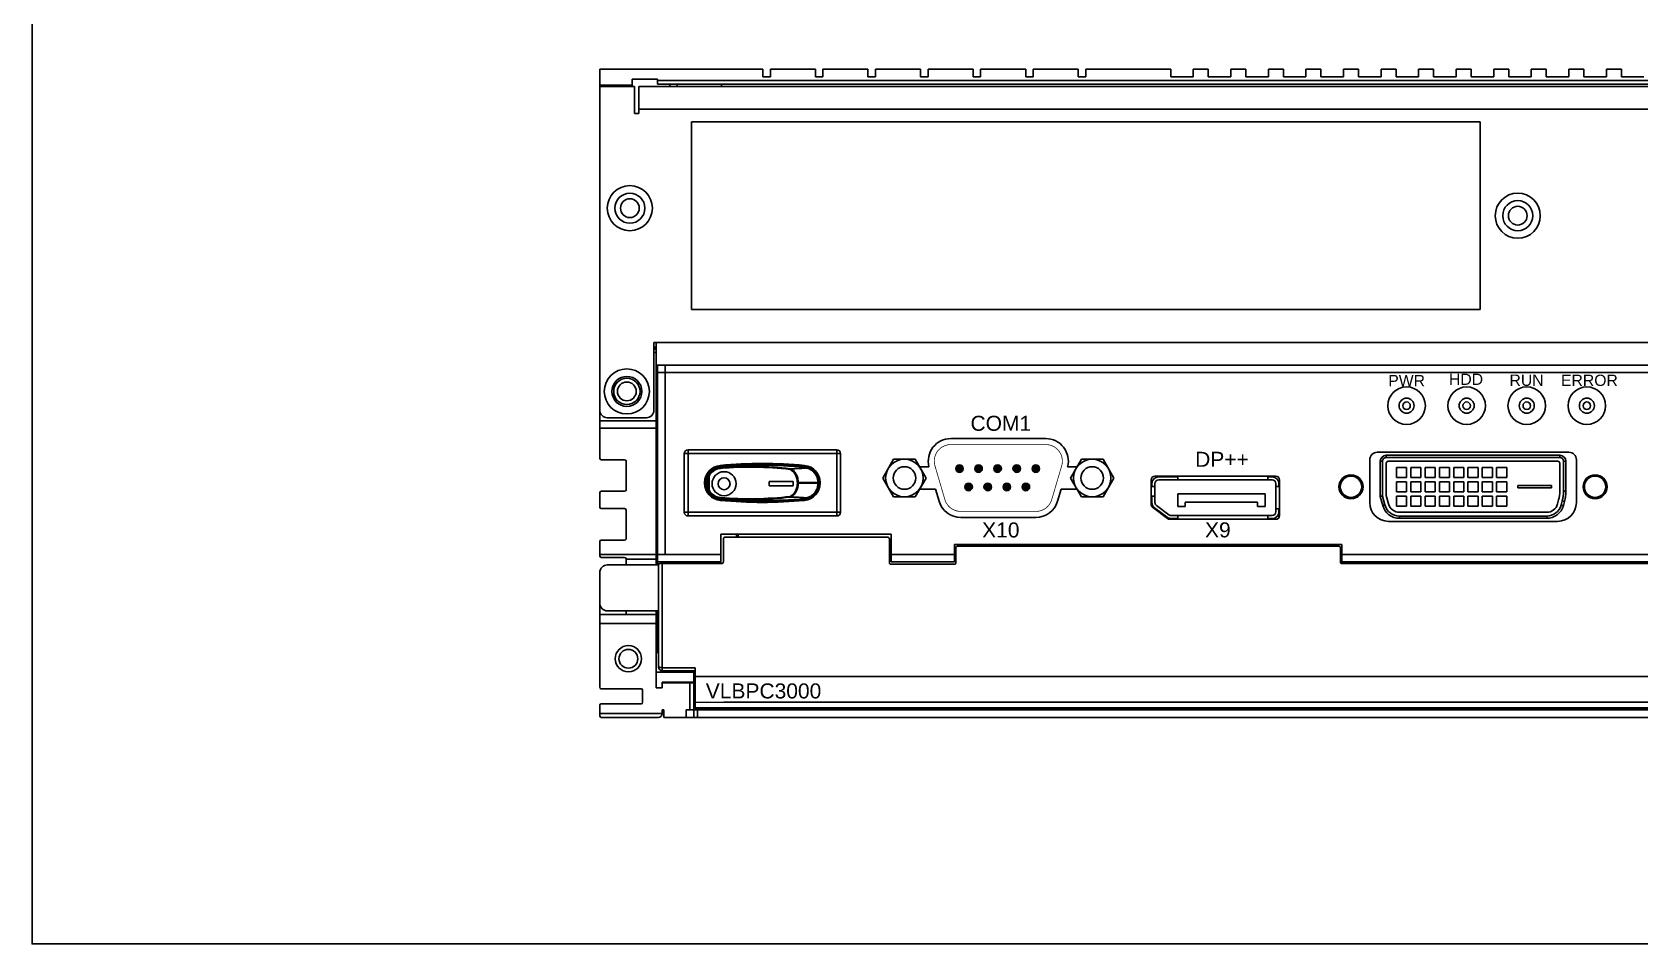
# Model space of a CAD drawing. Extents: x -2364 to 9601, y -871 to 1549.
# Drawn here: x -2363.9 to -2149.9, y 871.1 to 992.5 of the extents above; entities that cross this region are included whole.
import ezdxf

# ---------------------------------------------------------------- set-up
doc = ezdxf.new("R2010")
doc.units = 0
doc.layers.get('0').update_dxf_attribs({"linetype": 'CONTINUOUS'})

msp = doc.modelspace()

# ---------------------------------------------------------------- linework, layer by layer
at = {"color": 7, "linetype": 'Continuous'}
for p, q in [((-2266.62536, 987.51139), (-2288.32536, 987.51139)), ((-2288.32536, 985.41139), (-2288.32536, 987.51139)), ((-2266.62536, 987.51139), (-2266.62536, 986.51139)), ((-2265.62536, 986.51139), (-2265.62536, 987.51139)), ((-2265.62536, 987.51139), (-2259.62536, 987.51139)), ((-2259.62536, 987.51139), (-2259.62536, 986.51139)), ((-2258.62536, 987.51139), (-2252.62536, 987.51139)), ((-2258.62536, 986.51139), (-2258.62536, 987.51139)), ((-2252.62536, 987.51139), (-2252.62536, 986.51139)), ((-2251.62536, 986.51139), (-2251.62536, 987.51139)), ((-2251.62536, 987.51139), (-2245.62536, 987.51139)), ((-2245.62536, 987.51139), (-2245.62536, 986.51139)), ((-2244.62536, 986.51139), (-2244.62536, 987.51139)), ((-2244.62536, 987.51139), (-2238.62536, 987.51139)), ((-2238.62536, 987.51139), (-2238.62536, 986.51139)), ((-2237.62536, 986.51139), (-2237.62536, 987.51139)), ((-2237.62536, 987.51139), (-2231.62536, 987.51139)), ((-2231.62536, 987.51139), (-2231.62536, 986.51139)), ((-2230.62536, 986.51139), (-2230.62536, 987.51139)), ((-2230.62536, 987.51139), (-2224.62536, 987.51139)), ((-2224.62536, 987.51139), (-2224.62536, 986.51139)), ((-2223.62536, 986.51139), (-2223.62536, 987.51139)), ((-2223.62536, 987.51139), (-2212.32536, 987.51139)), ((-2212.32536, 986.51139), (-2212.32536, 987.51139)), ((-2209.32536, 987.51139), (-2209.32536, 986.51139)), ((-2209.32536, 987.51139), (-2207.32536, 987.51139)), ((-2207.32536, 986.51139), (-2207.32536, 987.51139)), ((-2204.32536, 987.51139), (-2202.32536, 987.51139)), ((-2204.32536, 987.51139), (-2204.32536, 986.51139)), ((-2202.32536, 986.51139), (-2202.32536, 987.51139)), ((-2199.32536, 987.51139), (-2199.32536, 986.51139)), ((-2199.32536, 987.51139), (-2197.32536, 987.51139)), ((-2197.32536, 986.51139), (-2197.32536, 987.51139)), ((-2194.32536, 987.51139), (-2194.32536, 986.51139)), ((-2194.32536, 987.51139), (-2192.32536, 987.51139)), ((-2192.32536, 986.51139), (-2192.32536, 987.51139)), ((-2189.32536, 987.51139), (-2189.32536, 986.51139)), ((-2189.32536, 987.51139), (-2187.32536, 987.51139)), ((-2187.32536, 986.51139), (-2187.32536, 987.51139)), ((-2184.32536, 987.51139), (-2184.32536, 986.51139)), ((-2184.32536, 987.51139), (-2182.32536, 987.51139)), ((-2182.32536, 986.51139), (-2182.32536, 987.51139)), ((-2179.32536, 987.51139), (-2177.32536, 987.51139)), ((-2179.32536, 987.51139), (-2179.32536, 986.51139)), ((-2177.32536, 986.51139), (-2177.32536, 987.51139)), ((-2174.32536, 987.51139), (-2172.32536, 987.51139)), ((-2174.32536, 987.51139), (-2174.32536, 986.51139)), ((-2172.32536, 986.51139), (-2172.32536, 987.51139)), ((-2169.32536, 987.51139), (-2167.32536, 987.51139)), ((-2169.32536, 987.51139), (-2169.32536, 986.51139)), ((-2167.32536, 986.51139), (-2167.32536, 987.51139)), ((-2164.32536, 987.51139), (-2162.32536, 987.51139)), ((-2164.32536, 987.51139), (-2164.32536, 986.51139)), ((-2162.32536, 986.51139), (-2162.32536, 987.51139)), ((-2159.32536, 987.51139), (-2157.32536, 987.51139)), ((-2159.32536, 987.51139), (-2159.32536, 986.51139)), ((-2157.32536, 986.51139), (-2157.32536, 987.51139)), ((-2154.32536, 987.51139), (-2152.32536, 987.51139)), ((-2154.32536, 987.51139), (-2154.32536, 986.51139)), ((-2152.32536, 986.51139), (-2152.32536, 987.51139)), ((-2288.32536, 985.41139), (-2284.02536, 985.41139)), ((-2288.32536, 985.41139), (-2288.32536, 985.21139)), ((-2288.32536, 942.11139), (-2288.32536, 985.21139)), ((-2288.32536, 985.21139), (-2283.72836, 985.21139)), ((-2284.02536, 986.21139), (-2280.62536, 986.21139)), ((-2284.02536, 985.41139), (-2284.02536, 986.21139)), ((-2284.02536, 985.21139), (-2284.02536, 985.41139)), ((-2283.72836, 985.21139), (-2283.72836, 981.60839)), ((-2283.12536, 985.21139), (-2030.82536, 985.21139)), ((-2283.12536, 982.21139), (-2283.12536, 985.21139)), ((-2280.62536, 986.21139), (-2280.62536, 986.01139)), ((-2031.02536, 986.01139), (-2280.62536, 986.01139)), ((-2280.62536, 986.01139), (-2280.62536, 985.51139)), ((-2280.62536, 985.51139), (-2279.02536, 985.51139)), ((-2279.02536, 985.51139), (-2278.02536, 985.51139)), ((-2278.02536, 985.51139), (-2278.02536, 985.21139)), ((-2278.02536, 985.51139), (-2272.12536, 985.51139)), ((-2272.12536, 985.51139), (-2039.52536, 985.51139)), ((-2272.12536, 985.51139), (-2272.12536, 985.21139)), ((-2266.62536, 986.51139), (-2265.62536, 986.51139)), ((-2259.62536, 986.51139), (-2258.62536, 986.51139)), ((-2252.62536, 986.51139), (-2251.62536, 986.51139)), ((-2245.62536, 986.51139), (-2244.62536, 986.51139)), ((-2238.62536, 986.51139), (-2237.62536, 986.51139)), ((-2231.62536, 986.51139), (-2230.62536, 986.51139)), ((-2224.62536, 986.51139), (-2223.62536, 986.51139)), ((-2209.32536, 986.51139), (-2212.32536, 986.51139)), ((-2204.32536, 986.51139), (-2207.32536, 986.51139)), ((-2199.32536, 986.51139), (-2202.32536, 986.51139)), ((-2194.32536, 986.51139), (-2197.32536, 986.51139)), ((-2189.32536, 986.51139), (-2192.32536, 986.51139)), ((-2184.32536, 986.51139), (-2187.32536, 986.51139)), ((-2179.32536, 986.51139), (-2182.32536, 986.51139)), ((-2174.32536, 986.51139), (-2177.32536, 986.51139)), ((-2169.32536, 986.51139), (-2172.32536, 986.51139)), ((-2164.32536, 986.51139), (-2167.32536, 986.51139)), ((-2159.32536, 986.51139), (-2162.32536, 986.51139)), ((-2154.32536, 986.51139), (-2157.32536, 986.51139)), ((-2149.32536, 986.51139), (-2152.32536, 986.51139)), ((-2283.72836, 981.60839), (-2283.12536, 981.60839)), ((-2283.12536, 982.21139), (-2030.82536, 982.21139)), ((-2283.12536, 981.60839), (-2283.12536, 982.21139)), ((-2276.12536, 980.31039), (-2276.12536, 980.51139)), ((-2275.92436, 980.51139), (-2276.12536, 980.51139)), ((-2276.12536, 975.26139), (-2276.12536, 980.31039)), ((-2171.32636, 980.51139), (-2275.92436, 980.51139)), ((-2171.12536, 980.51139), (-2171.32636, 980.51139)), ((-2171.12536, 980.31039), (-2171.12536, 980.51139)), ((-2171.12536, 975.26139), (-2171.12536, 980.31039)), ((-2276.12536, 960.86139), (-2276.12536, 975.26139)), ((-2171.12536, 960.76139), (-2171.12536, 975.26139)), ((-2276.12536, 956.86139), (-2276.12536, 960.86139)), ((-2171.12536, 955.71239), (-2171.12536, 960.76139)), ((-2276.12536, 955.71239), (-2276.12536, 956.86139)), ((-2276.12536, 955.51139), (-2276.12536, 955.71239)), ((-2275.92436, 955.51139), (-2276.12536, 955.51139)), ((-2171.32636, 955.51139), (-2275.92436, 955.51139)), ((-2171.12536, 955.51139), (-2171.32636, 955.51139)), ((-2171.12536, 955.51139), (-2171.12536, 955.71239)), ((-2281.12536, 951.11139), (-2281.12536, 949.81139)), ((-2280.82536, 951.11139), (-2281.12536, 951.11139)), ((-2281.12536, 950.51139), (-2280.82536, 950.51139)), ((-2281.02536, 950.31139), (-2281.12536, 950.31139)), ((-2034.42836, 951.11139), (-2280.82536, 951.11139)), ((-2280.82536, 951.11139), (-2280.82536, 950.51139)), ((-2280.82536, 950.51139), (-2280.82536, 950.11139)), ((-2281.12536, 949.81139), (-2281.12536, 942.11139)), ((-2280.82536, 949.81139), (-2281.12536, 949.81139)), ((-2280.82536, 950.11139), (-2280.82536, 949.81139)), ((-2280.82536, 949.81139), (-2280.82536, 948.11139)), ((-2280.82536, 947.11139), (-2280.82536, 948.11139)), ((-2280.82536, 948.11139), (-2280.62536, 948.11139)), ((-2280.82536, 940.91139), (-2280.82536, 947.11139)), ((-2280.82536, 947.11139), (-2280.62536, 947.11139)), ((-2280.62536, 948.11139), (-2279.62536, 948.11139)), ((-2280.62536, 948.11139), (-2280.62536, 947.11139)), ((-2280.62536, 947.11139), (-2280.62536, 922.91139)), ((-2279.62536, 947.11139), (-2280.62536, 947.11139)), ((-2279.62536, 948.11139), (-2034.42836, 948.11139)), ((-2279.62536, 948.11139), (-2279.62536, 947.11139)), ((-2031.02536, 947.11139), (-2279.62536, 947.11139)), ((-2279.62536, 947.11139), (-2279.62536, 922.91139)), ((-2288.32536, 940.71139), (-2288.32536, 942.11139)), ((-2288.32536, 940.71139), (-2280.82536, 940.71139)), ((-2288.32536, 939.71139), (-2288.32536, 940.71139)), ((-2280.82536, 939.71139), (-2288.32536, 939.71139)), ((-2288.32536, 939.71139), (-2288.32536, 935.71139)), ((-2282.12536, 941.11139), (-2287.32536, 941.11139)), ((-2280.82536, 940.71139), (-2280.82536, 940.91139)), ((-2280.82536, 940.71139), (-2280.82536, 939.71139)), ((-2280.82536, 939.71139), (-2280.82536, 937.31139)), ((-2285.02536, 935.51139), (-2288.12536, 935.51139)), ((-2284.82536, 931.51139), (-2284.82536, 935.31139)), ((-2280.82536, 937.31139), (-2280.62536, 937.31139)), ((-2280.82536, 937.31139), (-2280.82536, 922.88637)), ((-2277.08377, 936.32483), (-2277.08377, 928.52483)), ((-2277.08377, 936.32483), (-2276.58377, 936.32483)), ((-2270.12536, 936.81139), (-2276.58377, 936.82483)), ((-2276.58377, 936.82483), (-2276.58377, 936.32483)), ((-2256.78377, 936.32483), (-2276.58377, 936.32483)), ((-2276.58377, 936.32483), (-2276.58377, 928.52483)), ((-2270.12536, 936.81139), (-2269.92536, 936.81139)), ((-2256.78377, 936.82483), (-2269.92536, 936.81139)), ((-2256.78377, 936.82483), (-2256.78377, 936.32483)), ((-2256.78377, 928.52483), (-2256.78377, 936.32483)), ((-2256.28377, 936.32483), (-2256.78377, 936.32483)), ((-2256.28377, 928.52483), (-2256.28377, 936.32483)), ((-2185.82536, 935.51139), (-2185.82536, 929.81139)), ((-2159.32536, 936.51139), (-2184.82536, 936.51139)), ((-2184.12536, 935.31139), (-2184.42536, 935.31139)), ((-2184.42536, 930.6319), (-2184.42536, 935.31139)), ((-2184.12536, 930.67139), (-2184.12536, 935.31139)), ((-2183.62536, 936.11139), (-2183.62536, 935.81139)), ((-2183.62536, 936.11139), (-2160.52536, 936.11139)), ((-2183.62536, 935.81139), (-2160.52536, 935.81139)), ((-2160.77536, 935.31139), (-2183.37536, 935.31139)), ((-2160.52536, 936.11139), (-2160.52536, 935.81139)), ((-2160.02536, 935.31139), (-2160.02536, 931.32966)), ((-2159.72536, 935.31139), (-2160.02536, 935.31139)), ((-2159.72536, 935.31139), (-2159.72536, 931.32966)), ((-2158.32536, 929.81139), (-2158.32536, 935.51139)), ((-2273.78377, 933.34351), (-2273.87278, 933.38909)), ((-2273.78377, 931.50616), (-2273.78377, 933.34351)), ((-2272.28767, 934.65343), (-2272.29698, 934.753)), ((-2272.28371, 934.61103), (-2272.28767, 934.65343)), ((-2272.27034, 934.46809), (-2272.27487, 934.51654)), ((-2261.10405, 934.39482), (-2261.09267, 934.51654)), ((-2261.08384, 934.61103), (-2261.07987, 934.65343)), ((-2261.07056, 934.753), (-2261.07987, 934.65343)), ((-2198.32536, 933.34139), (-2214.42536, 933.34139)), ((-2211.37536, 933.24139), (-2213.92536, 933.24139)), ((-2211.37536, 933.34139), (-2211.37536, 933.24139)), ((-2211.37536, 933.24139), (-2211.37536, 932.84139)), ((-2199.37536, 933.34139), (-2199.37536, 933.24139)), ((-2198.82536, 933.24139), (-2199.37536, 933.24139)), ((-2199.37536, 933.24139), (-2199.37536, 932.84139)), ((-2183.62536, 935.06139), (-2183.62536, 930.73722)), ((-2182.27536, 934.49139), (-2182.27536, 933.14139)), ((-2180.92536, 934.49139), (-2182.27536, 934.49139)), ((-2180.92536, 933.14139), (-2180.92536, 934.49139)), ((-2180.37036, 934.49139), (-2180.37036, 933.14139)), ((-2179.02036, 934.49139), (-2180.37036, 934.49139)), ((-2179.02036, 933.14139), (-2179.02036, 934.49139)), ((-2178.46536, 934.49139), (-2178.46536, 933.14139)), ((-2177.11536, 934.49139), (-2178.46536, 934.49139)), ((-2177.11536, 933.14139), (-2177.11536, 934.49139)), ((-2176.56036, 934.49139), (-2176.56036, 933.14139)), ((-2175.21036, 934.49139), (-2176.56036, 934.49139)), ((-2175.21036, 933.14139), (-2175.21036, 934.49139)), ((-2173.30536, 934.49139), (-2174.65536, 934.49139)), ((-2174.65536, 934.49139), (-2174.65536, 933.14139)), ((-2173.30536, 933.14139), (-2173.30536, 934.49139)), ((-2172.75036, 934.49139), (-2172.75036, 933.14139)), ((-2171.40036, 934.49139), (-2172.75036, 934.49139)), ((-2171.40036, 933.14139), (-2171.40036, 934.49139)), ((-2169.49536, 934.49139), (-2170.84536, 934.49139)), ((-2170.84536, 934.49139), (-2170.84536, 933.14139)), ((-2169.49536, 933.14139), (-2169.49536, 934.49139)), ((-2167.59036, 934.49139), (-2168.94036, 934.49139)), ((-2168.94036, 934.49139), (-2168.94036, 933.14139)), ((-2167.59036, 933.14139), (-2167.59036, 934.49139)), ((-2160.52536, 931.32966), (-2160.52536, 935.06139)), ((-2288.32536, 931.11139), (-2288.32536, 929.21139)), ((-2288.12536, 931.31139), (-2285.02536, 931.31139)), ((-2274.27381, 932.4729), (-2274.37381, 932.4729)), ((-2274.37381, 932.37676), (-2274.37381, 932.4729)), ((-2274.27381, 932.37676), (-2274.37381, 932.37676)), ((-2274.27381, 932.37676), (-2274.27381, 932.4729)), ((-2274.23122, 932.4729), (-2274.27381, 932.4729)), ((-2274.23122, 932.37676), (-2274.27381, 932.37676)), ((-2274.23122, 932.37676), (-2274.23122, 932.4729)), ((-2274.13632, 932.37676), (-2274.13632, 932.4729)), ((-2274.13632, 932.4729), (-2274.09373, 932.4729)), ((-2274.13632, 932.37676), (-2274.09373, 932.37676)), ((-2274.09373, 932.4729), (-2274.09373, 932.37676)), ((-2273.99373, 932.4729), (-2274.09373, 932.4729)), ((-2274.09373, 932.37676), (-2273.99373, 932.37676)), ((-2273.99373, 932.4729), (-2273.99373, 932.37676)), ((-2273.87278, 931.46057), (-2273.78377, 931.50616)), ((-2265.78377, 932.62483), (-2265.78377, 932.02483)), ((-2262.58377, 932.62483), (-2265.78377, 932.62483)), ((-2265.78377, 932.02483), (-2262.58377, 932.02483)), ((-2262.58377, 932.02483), (-2262.58377, 932.62483)), ((-2262.02258, 932.37676), (-2262.02258, 932.4729)), ((-2262.02258, 932.4729), (-2261.90935, 932.4729)), ((-2261.90935, 932.37676), (-2262.02258, 932.37676)), ((-2261.90935, 932.4729), (-2261.90935, 932.37676)), ((-2261.90935, 932.4729), (-2259.28466, 932.4729)), ((-2261.90935, 932.37676), (-2259.28466, 932.37676)), ((-2259.28466, 932.37676), (-2259.28466, 932.4729)), ((-2259.28466, 932.4729), (-2259.23122, 932.4729)), ((-2259.28466, 932.37676), (-2259.23122, 932.37676)), ((-2259.23122, 932.37676), (-2259.23122, 932.4729)), ((-2259.13632, 932.4729), (-2259.09373, 932.4729)), ((-2259.13632, 932.37676), (-2259.13632, 932.4729)), ((-2259.13632, 932.37676), (-2259.09373, 932.37676)), ((-2258.99373, 932.4729), (-2259.09373, 932.4729)), ((-2259.09373, 932.37676), (-2259.09373, 932.4729)), ((-2258.99373, 932.37676), (-2259.09373, 932.37676)), ((-2258.99373, 932.4729), (-2258.99373, 932.37676)), ((-2214.92536, 932.84139), (-2214.92536, 929.57923)), ((-2214.82536, 931.96139), (-2214.92536, 931.96139)), ((-2214.82536, 932.34139), (-2214.82536, 931.96139)), ((-2214.42536, 931.96139), (-2214.82536, 931.96139)), ((-2214.42536, 932.34139), (-2214.42536, 931.96139)), ((-2214.42536, 930.6764), (-2214.42536, 931.96139)), ((-2211.37536, 932.84139), (-2213.92536, 932.84139)), ((-2211.37536, 932.84139), (-2199.37536, 932.84139)), ((-2198.82536, 932.84139), (-2199.37536, 932.84139)), ((-2198.32536, 931.96139), (-2198.32536, 932.34139)), ((-2198.32536, 928.96139), (-2198.32536, 931.96139)), ((-2198.32536, 931.96139), (-2197.92536, 931.96139)), ((-2197.92536, 931.96139), (-2197.92536, 932.34139)), ((-2197.92536, 931.96139), (-2197.82536, 931.96139)), ((-2197.82536, 928.08139), (-2197.82536, 932.84139)), ((-2182.27536, 933.14139), (-2180.92536, 933.14139)), ((-2182.27536, 932.58639), (-2182.27536, 931.23639)), ((-2180.92536, 932.58639), (-2182.27536, 932.58639)), ((-2182.27536, 931.23639), (-2180.92536, 931.23639)), ((-2180.92536, 931.23639), (-2180.92536, 932.58639)), ((-2180.37036, 933.14139), (-2179.02036, 933.14139)), ((-2179.02036, 932.58639), (-2180.37036, 932.58639)), ((-2180.37036, 932.58639), (-2180.37036, 931.23639)), ((-2180.37036, 931.23639), (-2179.02036, 931.23639)), ((-2179.02036, 931.23639), (-2179.02036, 932.58639)), ((-2178.46536, 933.14139), (-2177.11536, 933.14139)), ((-2178.46536, 932.58639), (-2178.46536, 931.23639)), ((-2177.11536, 932.58639), (-2178.46536, 932.58639)), ((-2178.46536, 931.23639), (-2177.11536, 931.23639)), ((-2177.11536, 931.23639), (-2177.11536, 932.58639)), ((-2176.56036, 933.14139), (-2175.21036, 933.14139)), ((-2175.21036, 932.58639), (-2176.56036, 932.58639)), ((-2176.56036, 932.58639), (-2176.56036, 931.23639)), ((-2176.56036, 931.23639), (-2175.21036, 931.23639)), ((-2175.21036, 931.23639), (-2175.21036, 932.58639)), ((-2174.65536, 933.14139), (-2173.30536, 933.14139)), ((-2173.30536, 932.58639), (-2174.65536, 932.58639)), ((-2174.65536, 932.58639), (-2174.65536, 931.23639)), ((-2174.65536, 931.23639), (-2173.30536, 931.23639)), ((-2173.30536, 931.23639), (-2173.30536, 932.58639)), ((-2172.75036, 933.14139), (-2171.40036, 933.14139)), ((-2172.75036, 932.58639), (-2172.75036, 931.23639)), ((-2171.40036, 932.58639), (-2172.75036, 932.58639)), ((-2172.75036, 931.23639), (-2171.40036, 931.23639)), ((-2171.40036, 931.23639), (-2171.40036, 932.58639)), ((-2170.84536, 933.14139), (-2169.49536, 933.14139)), ((-2169.49536, 932.58639), (-2170.84536, 932.58639)), ((-2170.84536, 932.58639), (-2170.84536, 931.23639)), ((-2170.84536, 931.23639), (-2169.49536, 931.23639)), ((-2169.49536, 931.23639), (-2169.49536, 932.58639)), ((-2168.94036, 933.14139), (-2167.59036, 933.14139)), ((-2167.59036, 932.58639), (-2168.94036, 932.58639)), ((-2168.94036, 932.58639), (-2168.94036, 931.23639)), ((-2168.94036, 931.23639), (-2167.59036, 931.23639)), ((-2167.59036, 931.23639), (-2167.59036, 932.58639)), ((-2161.62536, 932.06139), (-2166.12536, 932.06139)), ((-2166.12536, 932.06139), (-2166.12536, 931.76139)), ((-2166.12536, 931.76139), (-2161.62536, 931.76139)), ((-2161.62536, 931.76139), (-2161.62536, 932.06139)), ((-2159.72536, 931.32966), (-2160.02536, 931.32966)), ((-2285.02536, 929.01139), (-2288.12536, 929.01139)), ((-2272.28767, 930.19623), (-2272.29698, 930.09666)), ((-2272.28371, 930.23864), (-2272.28767, 930.19623)), ((-2272.27034, 930.38157), (-2272.27487, 930.33312)), ((-2261.10405, 930.45484), (-2261.09267, 930.33312)), ((-2261.08384, 930.23864), (-2261.07987, 930.19623)), ((-2261.07056, 930.09666), (-2261.07987, 930.19623)), ((-2214.92536, 930.6764), (-2214.82536, 930.6764)), ((-2214.82536, 930.6764), (-2214.42536, 930.6764)), ((-2214.82536, 930.6764), (-2214.82536, 929.83139)), ((-2214.82536, 929.27923), (-2214.82536, 929.83139)), ((-2214.72812, 929.18132), (-2212.75953, 927.68348)), ((-2214.46536, 929.11139), (-2212.7987, 927.86139)), ((-2214.42536, 930.6764), (-2214.42536, 929.83139)), ((-2214.22536, 929.43139), (-2212.5587, 928.18139)), ((-2211.39752, 930.96139), (-2211.39752, 929.28139)), ((-2199.76524, 930.96139), (-2211.39752, 930.96139)), ((-2211.39752, 929.28139), (-2210.39752, 929.28139)), ((-2210.39752, 929.28139), (-2210.39752, 929.88139)), ((-2210.39752, 929.88139), (-2200.76524, 929.88139)), ((-2200.76524, 929.88139), (-2200.76524, 929.28139)), ((-2200.76524, 929.28139), (-2199.76524, 929.28139)), ((-2199.76524, 929.28139), (-2199.76524, 930.96139)), ((-2198.32536, 928.58139), (-2198.32536, 928.96139)), ((-2198.32536, 928.96139), (-2197.92536, 928.96139)), ((-2197.92536, 928.96139), (-2197.82536, 928.96139)), ((-2197.92536, 928.58139), (-2197.92536, 928.96139)), ((-2184.09959, 929.41611), (-2184.42536, 930.6319)), ((-2183.80981, 929.49375), (-2184.12536, 930.67139)), ((-2183.80981, 929.49375), (-2184.09959, 929.41611)), ((-2183.62536, 930.73722), (-2183.32685, 929.62316)), ((-2180.92536, 930.68139), (-2182.27536, 930.68139)), ((-2182.27536, 930.68139), (-2182.27536, 929.33139)), ((-2182.27536, 929.33139), (-2180.92536, 929.33139)), ((-2180.92536, 929.33139), (-2180.92536, 930.68139)), ((-2179.02036, 930.68139), (-2180.37036, 930.68139)), ((-2180.37036, 930.68139), (-2180.37036, 929.33139)), ((-2180.37036, 929.33139), (-2179.02036, 929.33139)), ((-2179.02036, 929.33139), (-2179.02036, 930.68139)), ((-2178.46536, 930.68139), (-2178.46536, 929.33139)), ((-2177.11536, 930.68139), (-2178.46536, 930.68139)), ((-2178.46536, 929.33139), (-2177.11536, 929.33139)), ((-2177.11536, 929.33139), (-2177.11536, 930.68139)), ((-2176.56036, 930.68139), (-2176.56036, 929.33139)), ((-2175.21036, 930.68139), (-2176.56036, 930.68139)), ((-2176.56036, 929.33139), (-2175.21036, 929.33139)), ((-2175.21036, 929.33139), (-2175.21036, 930.68139)), ((-2173.30536, 930.68139), (-2174.65536, 930.68139)), ((-2174.65536, 930.68139), (-2174.65536, 929.33139)), ((-2174.65536, 929.33139), (-2173.30536, 929.33139)), ((-2173.30536, 929.33139), (-2173.30536, 930.68139)), ((-2172.75036, 930.68139), (-2172.75036, 929.33139)), ((-2171.40036, 930.68139), (-2172.75036, 930.68139)), ((-2172.75036, 929.33139), (-2171.40036, 929.33139)), ((-2171.40036, 929.33139), (-2171.40036, 930.68139)), ((-2169.49536, 930.68139), (-2170.84536, 930.68139)), ((-2170.84536, 930.68139), (-2170.84536, 929.33139)), ((-2170.84536, 929.33139), (-2169.49536, 929.33139)), ((-2169.49536, 929.33139), (-2169.49536, 930.68139)), ((-2167.59036, 930.68139), (-2168.94036, 930.68139)), ((-2168.94036, 930.68139), (-2168.94036, 929.33139)), ((-2168.94036, 929.33139), (-2167.59036, 929.33139)), ((-2167.59036, 929.33139), (-2167.59036, 930.68139)), ((-2160.82387, 929.62316), (-2160.6787, 930.16497)), ((-2160.19573, 930.03556), (-2160.34091, 929.49375)), ((-2160.34091, 929.49375), (-2160.05113, 929.41611)), ((-2159.90596, 929.95791), (-2160.19573, 930.03556)), ((-2159.90596, 929.95791), (-2160.05113, 929.41611)), ((-2284.82536, 925.01139), (-2284.82536, 928.81139)), ((-2276.58377, 928.52483), (-2277.08377, 928.52483)), ((-2276.58377, 928.52483), (-2256.78377, 928.52483)), ((-2276.58377, 928.52483), (-2276.58377, 928.02483)), ((-2276.58377, 928.02483), (-2256.78377, 928.02483)), ((-2256.78377, 928.52483), (-2256.28377, 928.52483)), ((-2256.78377, 928.52483), (-2256.78377, 928.02483)), ((-2212.45677, 927.58139), (-2198.32536, 927.58139)), ((-2212.2587, 928.08139), (-2211.37536, 928.08139)), ((-2212.2587, 927.68139), (-2211.37536, 927.68139)), ((-2211.37536, 927.68139), (-2211.37536, 928.08139)), ((-2211.37536, 928.08139), (-2199.37536, 928.08139)), ((-2211.37536, 927.58139), (-2211.37536, 927.68139)), ((-2199.37536, 927.68139), (-2199.37536, 928.08139)), ((-2199.37536, 928.08139), (-2198.82536, 928.08139)), ((-2199.37536, 927.58139), (-2199.37536, 927.68139)), ((-2199.37536, 927.68139), (-2198.82536, 927.68139)), ((-2197.92536, 928.58139), (-2197.92536, 927.78139)), ((-2183.32536, 927.31139), (-2160.82536, 927.31139)), ((-2181.87796, 928.51139), (-2162.27276, 928.51139)), ((-2181.87796, 928.01139), (-2181.87796, 927.71139)), ((-2162.27276, 928.01139), (-2181.87796, 928.01139)), ((-2162.27276, 927.71139), (-2181.87796, 927.71139)), ((-2162.27276, 928.01139), (-2162.27276, 927.71139)), ((-2288.32536, 924.61139), (-2288.32536, 922.88637)), ((-2288.12536, 924.81139), (-2285.02536, 924.81139)), ((-2249.52536, 925.61139), (-2272.22536, 925.61139)), ((-2272.22536, 925.61139), (-2272.22536, 922.91139)), ((-2271.87536, 924.98561), (-2271.87536, 921.88713)), ((-2249.97536, 925.18637), (-2271.67536, 925.18637)), ((-2270.12536, 925.18637), (-2270.12536, 925.61139)), ((-2269.92536, 925.18637), (-2269.92536, 925.61139)), ((-2249.77536, 921.78713), (-2249.77536, 924.98561)), ((-2249.52536, 922.91139), (-2249.52536, 925.61139)), ((-2288.32536, 922.71139), (-2288.32536, 922.88637)), ((-2288.32536, 922.88637), (-2280.82536, 922.88637)), ((-2285.02536, 922.51139), (-2288.12536, 922.51139)), ((-2280.82536, 922.88637), (-2280.82536, 922.28637)), ((-2280.0237, 922.91139), (-2280.62536, 922.91139)), ((-2280.62536, 921.91139), (-2280.62536, 922.91139)), ((-2279.62536, 922.91139), (-2280.0237, 922.91139)), ((-2272.22536, 922.91139), (-2279.62536, 922.91139)), ((-2272.22536, 921.91139), (-2272.22536, 922.91139)), ((-2249.52536, 922.91139), (-2249.52536, 921.91139)), ((-2241.12536, 922.91139), (-2249.52536, 922.91139)), ((-2241.12536, 924.21139), (-2241.12536, 922.91139)), ((-2189.52536, 924.21139), (-2241.12536, 924.21139)), ((-2241.12536, 922.91139), (-2241.12536, 921.91139)), ((-2240.93536, 921.78713), (-2240.93536, 923.78561)), ((-2189.91536, 923.98637), (-2240.73536, 923.98637)), ((-2189.71536, 921.88713), (-2189.71536, 923.78561)), ((-2189.52536, 922.91139), (-2189.52536, 924.21139)), ((-2189.52536, 921.91139), (-2189.52536, 922.91139)), ((-2189.52536, 922.91139), (-2031.02536, 922.91139)), ((-2288.32536, 920.49882), (-2288.32536, 916.38637)), ((-2287.32536, 921.50264), (-2280.52536, 921.50264)), ((-2284.82536, 922.28637), (-2284.82536, 922.31139)), ((-2284.82536, 922.28637), (-2284.82536, 921.50264)), ((-2280.82536, 922.28637), (-2284.82536, 922.28637)), ((-2280.82536, 922.19119), (-2280.82536, 922.28637)), ((-2280.82536, 921.50264), (-2280.82536, 922.19119)), ((-2272.22536, 921.91139), (-2280.62536, 921.91139)), ((-2280.62536, 921.50264), (-2280.62536, 921.91139)), ((-2280.52536, 921.50264), (-2280.52536, 921.64263)), ((-2280.52536, 915.38637), (-2280.52536, 921.50264)), ((-2280.02536, 921.68637), (-2280.02536, 907.81719)), ((-2280.02536, 921.68637), (-2272.07536, 921.68637)), ((-2272.22536, 921.91139), (-2272.22536, 921.68637)), ((-2249.57536, 921.58637), (-2241.13536, 921.58637)), ((-2249.52536, 921.91139), (-2241.12536, 921.91139)), ((-2189.51536, 921.68637), (-2189.52536, 921.91139)), ((-2031.01565, 921.90436), (-2189.52536, 921.91139)), ((-2189.51536, 921.68637), (-2031.62536, 921.68637)), ((-2288.32536, 916.38637), (-2288.32536, 915.88637)), ((-2288.32536, 914.88637), (-2288.32536, 915.88637)), ((-2288.32536, 913.68637), (-2288.32536, 914.88637)), ((-2288.32536, 914.88637), (-2284.82536, 914.88637)), ((-2287.32536, 915.38637), (-2280.52536, 915.38637)), ((-2284.82536, 915.38637), (-2284.82536, 914.88637)), ((-2284.82536, 914.88637), (-2280.82536, 914.88637)), ((-2280.82536, 914.88637), (-2280.82536, 915.38637)), ((-2280.82536, 914.88637), (-2280.82536, 913.68637)), ((-2280.62536, 910.21139), (-2280.62536, 915.38637)), ((-2280.52535, 908.09432), (-2280.52536, 915.38637)), ((-2288.32536, 913.68637), (-2288.32536, 905.21139)), ((-2280.82536, 913.68637), (-2288.32536, 913.68637)), ((-2280.82536, 913.68637), (-2280.82536, 907.21139)), ((-2280.02536, 907.81719), (-2280.02536, 907.41719)), ((-2280.02536, 907.81719), (-2275.62536, 907.81719)), ((-2275.62536, 907.81719), (-2275.62536, 907.41719)), ((-2280.82536, 907.21139), (-2280.02536, 907.21139)), ((-2280.82536, 907.21139), (-2280.82536, 905.13293)), ((-2280.02536, 907.21139), (-2280.02536, 907.41719)), ((-2280.02536, 907.41719), (-2275.62536, 907.41719)), ((-2280.02536, 907.21139), (-2275.82536, 907.21139)), ((-2275.82536, 905.91139), (-2280.02536, 905.91139)), ((-2280.02536, 905.91139), (-2280.02536, 905.81139)), ((-2280.02536, 905.81139), (-2280.02536, 905.13293)), ((-2280.02536, 905.81139), (-2276.32536, 905.81139)), ((-2279.82536, 907.21139), (-2279.82536, 907.41719)), ((-2276.32536, 902.21139), (-2276.32536, 905.81139)), ((-2276.32536, 905.81139), (-2275.82536, 905.81139)), ((-2275.82536, 907.21139), (-2275.82536, 905.91139)), ((-2275.82536, 907.21139), (-2275.62536, 907.21139)), ((-2275.62536, 905.91139), (-2275.82536, 905.91139)), ((-2275.82536, 902.81139), (-2275.82536, 905.81139)), ((-2275.82536, 905.81139), (-2275.62536, 905.81139)), ((-2275.82536, 905.61139), (-2275.62536, 905.61139)), ((-2275.62536, 907.41719), (-2275.62536, 906.66497)), ((-2036.02536, 906.66497), (-2275.62536, 906.66497)), ((-2275.62536, 905.61139), (-2275.62536, 906.66497)), ((-2275.62536, 903.20612), (-2275.62536, 905.61139)), ((-2282.82536, 905.01139), (-2288.12536, 905.01139)), ((-2282.62536, 903.21139), (-2282.62536, 904.81139)), ((-2280.02536, 905.13293), (-2280.82536, 905.13293)), ((-2275.62536, 903.20612), (-2271.82536, 903.21139)), ((-2275.62536, 902.81139), (-2275.62536, 903.20612)), ((-2271.82536, 903.21139), (-2267.07536, 903.21139)), ((-2267.07536, 903.21139), (-2262.57536, 903.21139)), ((-2262.57536, 903.21139), (-2157.07536, 903.21139)), ((-2157.07536, 903.21139), (-2152.57536, 903.21139)), ((-2152.57536, 903.21139), (-2127.02536, 903.21139)), ((-2288.32536, 902.81139), (-2288.32536, 901.71139)), ((-2288.32536, 901.71139), (-2288.32536, 901.41139)), ((-2280.02536, 901.71139), (-2288.32536, 901.71139)), ((-2288.12536, 903.01139), (-2282.82536, 903.01139)), ((-2280.52536, 901.21139), (-2288.12536, 901.21139)), ((-2279.82536, 902.21139), (-2280.02536, 902.21139)), ((-2280.02536, 902.21139), (-2280.02536, 901.71139)), ((-2279.82536, 901.21139), (-2279.82536, 902.21139)), ((-2279.82536, 901.21139), (-2276.82536, 901.21139)), ((-2276.82536, 901.21139), (-2276.82536, 902.21139)), ((-2276.82536, 902.21139), (-2276.32536, 902.21139)), ((-2275.82536, 901.21139), (-2276.82536, 901.21139)), ((-2275.82536, 902.21139), (-2276.32536, 902.21139)), ((-2275.82536, 902.81139), (-2275.82536, 902.21139)), ((-2275.82536, 902.81139), (-2275.62536, 902.81139)), ((-2275.82536, 902.21139), (-2275.32536, 902.21139)), ((-2275.82536, 902.21139), (-2275.82536, 901.21139)), ((-2275.32536, 901.21139), (-2275.82536, 901.21139)), ((-2275.62536, 902.45583), (-2275.62536, 902.81139)), ((-2275.62536, 902.45583), (-2036.02536, 902.45583)), ((-2275.62536, 902.37409), (-2275.62536, 902.45583)), ((-2036.02536, 902.37409), (-2275.62536, 902.37409)), ((-2275.32536, 902.21139), (-2275.32536, 901.21139)), ((-2275.32536, 902.21139), (-2272.52536, 902.21139)), ((-2275.32536, 901.21139), (-2036.32536, 901.21139)), ((-2272.52536, 902.21139), (-2272.52536, 902.37409)), ((-2272.52536, 902.21139), (-2272.02536, 902.21139)), ((-2272.02536, 902.37409), (-2272.02536, 902.21139)), ((-2271.82536, 902.31139), (-2272.02536, 902.31139)), ((-2272.02536, 902.21139), (-2271.82536, 902.21139)), ((-2271.82536, 902.21139), (-2271.82536, 902.37409)), ((-2271.82536, 902.21139), (-2127.02536, 902.21139))]:
    msp.add_line(p, q, dxfattribs=at)
at = {"color": 2, "linetype": 'Continuous'}
for p, q in [((-2279.02536, 985.21139), (-2279.02536, 985.51139)), ((-2288.32536, 915.88637), (-2288.19139, 915.88637))]:
    msp.add_line(p, q, dxfattribs=at)
for p, q in [((-2171.12536, 980.51139), (-2276.12536, 980.51139)), ((-2276.12536, 956.51139), (-2276.12536, 980.51139)), ((-2171.12536, 956.51139), (-2171.12536, 980.51139)), ((-2228.94831, 938.33139), (-2241.60242, 938.33139)), ((-2241.60242, 938.33139), (-2228.94831, 938.33139)), ((-2249.21874, 935.58139), (-2250.66211, 933.08139)), ((-2246.33199, 935.58139), (-2249.21874, 935.58139)), ((-2244.88861, 933.08139), (-2246.33199, 935.58139)), ((-2225.66211, 933.08139), (-2224.21874, 935.58139)), ((-2224.21874, 935.58139), (-2221.33199, 935.58139)), ((-2221.33199, 935.58139), (-2219.88861, 933.08139)), ((-2245.75464, 934.58139), (-2244.50715, 934.58139)), ((-2224.79609, 934.58139), (-2226.04357, 934.58139)), ((-2250.66211, 933.08139), (-2249.21874, 930.58139)), ((-2246.33199, 930.58139), (-2244.88861, 933.08139)), ((-2245.75464, 931.58139), (-2243.62654, 931.58139)), ((-2243.15698, 929.98489), (-2243.62654, 931.58139)), ((-2226.92418, 931.58139), (-2227.39374, 929.98489)), ((-2224.79609, 931.58139), (-2226.92418, 931.58139)), ((-2224.21874, 930.58139), (-2225.66211, 933.08139)), ((-2219.88861, 933.08139), (-2221.33199, 930.58139)), ((-2249.21874, 930.58139), (-2246.33199, 930.58139)), ((-2221.33199, 930.58139), (-2224.21874, 930.58139)), ((-2230.27184, 927.83139), (-2240.27889, 927.83139))]:
    msp.add_line(p, q)
at = {"color": 7}
msp.add_lwpolyline([(-2363.89682, 1277.53039), (-2153.89682, 1277.53039), (-1943.89682, 1277.53039), (-1943.89682, 871.05011), (-2363.89682, 871.05011), (-2363.89682, 1277.53039)], dxfattribs=at)
msp.add_lwpolyline([(-2241.60242, 937.53139, 0.1, 0.1, 0), (-2228.94831, 937.53139, 0.1, 0.1, -0.500705616), (-2226.8377, 934.71063, 0.1, 0.1, 0), (-2228.16123, 930.21063, 0.1, 0.1, -0.332706414), (-2230.27184, 928.63139, 0.1, 0.1, 0), (-2240.27889, 928.63139, 0.1, 0.1, -0.332706414), (-2242.38949, 930.21063, 0.1, 0.1, 0), (-2243.71302, 934.71063, 0.1, 0.1, -0.500705616)], format="xyseb", close=True)
at = {"const_width": 0.5}
for points in [[(-2240.19331, 934.33139, 1), (-2240.69331, 934.33139, 1)], [(-2237.65331, 934.33139, 1), (-2238.15331, 934.33139, 1)], [(-2235.11331, 934.33139, 1), (-2235.61331, 934.33139, 1)], [(-2232.57331, 934.33139, 1), (-2233.07331, 934.33139, 1)], [(-2230.03331, 934.33139, 1), (-2230.53331, 934.33139, 1)], [(-2238.97637, 931.89041, 1), (-2239.47637, 931.89041, 1)], [(-2236.43637, 931.89041, 1), (-2236.93637, 931.89041, 1)], [(-2233.89637, 931.89041, 1), (-2234.39637, 931.89041, 1)], [(-2231.35637, 931.89041, 1), (-2231.85637, 931.89041, 1)]]:
    msp.add_lwpolyline(points, format="xyb", close=True, dxfattribs=at)
at = {"color": 7, "linetype": 'Continuous'}
for centre, radius in [((-2284.32536, 969.01139), 3), ((-2284.32536, 969.01139), 2), ((-2284.32536, 969.01139), 1.25), ((-2166.12536, 968.01139), 3), ((-2166.12536, 968.01139), 2), ((-2166.12536, 968.01139), 1.25), ((-2284.72536, 944.61139), 3), ((-2284.72536, 944.61139), 2), ((-2284.72536, 944.61139), 1.75), ((-2284.72536, 944.61139), 1.25), ((-2271.78377, 932.32483), 1.6), ((-2188.32536, 931.91139), 1.6), ((-2188.32536, 931.91139), 1.425), ((-2155.82536, 931.91139), 1.6), ((-2155.82536, 931.91139), 1.425), ((-2271.78377, 932.32483), 0.8), ((-2284.52264, 909.01139), 1.75), ((-2284.52264, 909.01139), 1.25)]:
    msp.add_circle(centre, radius, dxfattribs=at)
for centre, radius in [((-2180.92536, 942.71139), 2.5), ((-2172.92536, 942.71139), 2.5), ((-2164.92536, 942.71139), 2.5), ((-2156.92536, 942.71139), 2.5), ((-2180.92536, 942.71139), 1), ((-2180.92536, 942.71139), 0.5), ((-2172.92536, 942.71139), 1), ((-2172.92536, 942.71139), 0.5), ((-2164.92536, 942.71139), 1), ((-2164.92536, 942.71139), 0.5), ((-2156.92536, 942.71139), 1), ((-2156.92536, 942.71139), 0.5), ((-2247.77536, 933.08139), 2.5), ((-2222.77536, 933.08139), 2.5), ((-2247.77536, 933.08139), 1.5), ((-2240.44331, 934.33139), 0.5), ((-2237.90331, 934.33139), 0.5), ((-2235.36331, 934.33139), 0.5), ((-2232.82331, 934.33139), 0.5), ((-2230.28331, 934.33139), 0.5), ((-2222.77536, 933.08139), 1.5), ((-2239.22637, 931.89041), 0.5), ((-2236.68637, 931.89041), 0.5), ((-2234.14637, 931.89041), 0.5), ((-2231.60637, 931.89041), 0.5)]:
    msp.add_circle(centre, radius)
for centre, radius, start, end in [((-2281.02536, 950.11139), 0.2, 0, 90), ((-2287.32536, 942.11139), 1, 180, 270), ((-2282.12536, 942.11139), 1, 270, 0), ((-2277.82536, 940.91139), 3, 158.9605302, 180), ((-2288.12536, 935.71139), 0.2, 180, 270), ((-2285.02536, 935.31139), 0.2, 0, 90), ((-2276.58377, 936.32483), 0.5, 90, 180), ((-2256.78377, 936.32483), 0.5, 0, 90), ((-2184.82536, 935.51139), 1, 90, 180), ((-2183.62536, 935.31139), 0.8, 90, 180), ((-2183.62536, 935.31139), 0.5, 90, 180), ((-2183.37536, 935.06139), 0.25, 90, 180), ((-2160.77536, 935.06139), 0.25, 0, 90), ((-2160.52536, 935.31139), 0.8, 0, 90), ((-2160.52536, 935.31139), 0.5, 0, 90), ((-2159.32536, 935.51139), 1, 0, 90), ((-2272.08377, 932.4729), 2.29004, 95.3421716, 180), ((-2272.08377, 932.4729), 2.19004, 95.3421716, 180), ((-2272.08377, 932.4729), 2.14745, 95.3421716, 180), ((-2272.08377, 932.4729), 2.05255, 95.3421716, 180), ((-2272.08377, 932.4729), 2.00996, 152.8821933, 180), ((-2272.08377, 932.4729), 1.90996, 152.8821933, 180), ((-2272.08899, 932.46938), 2.00693, 95.1843056, 152.7245658), ((-2272.1015, 932.49006), 1.88637, 95.062854, 153.1004899), ((-2266.68377, 874.72483), 60.29004, 84.6578284, 95.3421716), ((-2266.68377, 874.72483), 60.19004, 84.6578284, 95.3421716), ((-2266.68377, 874.72483), 60.14745, 84.6578284, 95.3421716), ((-2266.68377, 874.72483), 60.05255, 84.6578284, 95.3421716), ((-2268.32487, 889.56981), 45.07131, 83.1280076, 95.0220138), ((-2268.34885, 889.96258), 44.5791, 83.112627, 95.0436022), ((-2261.28377, 932.4729), 2.05255, 0, 84.6578284), ((-2261.28377, 932.4729), 2.14745, 0, 84.6578284), ((-2261.28377, 932.4729), 2.19004, 0, 84.6578284), ((-2261.28377, 932.4729), 2.29004, 0, 84.6578284), ((-2214.42536, 932.84139), 0.5, 90, 180), ((-2213.92536, 932.34139), 0.9, 90, 180), ((-2198.82536, 932.34139), 0.9, 0, 90), ((-2198.32536, 932.84139), 0.5, 0, 90), ((-2288.12536, 931.11139), 0.2, 90, 180), ((-2285.02536, 931.51139), 0.2, 270, 0), ((-2272.09499, 932.36654), 2.27884, 179.7430007, 264.9148277), ((-2272.09499, 932.36654), 2.17884, 179.7312062, 264.9266222), ((-2272.09499, 932.36654), 2.13625, 179.7258473, 264.9319811), ((-2272.09499, 932.36654), 2.04136, 179.7131036, 264.9447248), ((-2272.09773, 932.37339), 1.996, 179.9033679, 207.2144388), ((-2272.09773, 932.37339), 1.896, 179.8982739, 207.2195328), ((-2272.09694, 932.36848), 1.99446, 207.0786282, 265.0125004), ((-2272.09595, 932.36781), 1.89504, 207.0447955, 264.7918607), ((-2261.28377, 932.37676), 2.05255, 275.3421716, 0), ((-2261.28377, 932.37676), 2.14745, 275.3421716, 0), ((-2261.28377, 932.37676), 2.19004, 275.3421716, 0), ((-2261.28377, 932.37676), 2.29004, 275.3421716, 0), ((-2213.92536, 932.34139), 0.5, 90, 180), ((-2198.82536, 932.34139), 0.5, 0, 90), ((-2165.02536, 931.32966), 4.5, 345, 0), ((-2165.02536, 931.32966), 5, 345, 0), ((-2165.02536, 931.32966), 5.3, 345, 0), ((-2288.12536, 929.21139), 0.2, 180, 270), ((-2285.02536, 928.81139), 0.2, 0, 90), ((-2266.68377, 990.12483), 60.29004, 264.6578284, 275.3421716), ((-2266.68377, 990.12483), 60.19004, 264.6578284, 275.3421716), ((-2266.68377, 990.12483), 60.14745, 264.6578284, 275.3421716), ((-2266.68377, 990.12483), 60.05255, 264.6578284, 275.3421716), ((-2268.32487, 975.27986), 45.07131, 264.9779862, 276.8719924), ((-2268.34886, 974.88709), 44.5791, 264.956404, 276.8873784), ((-2214.42536, 929.57923), 0.5, 180, 232.7335981), ((-2213.92536, 929.83139), 0.9, 180, 233.1301024), ((-2213.92536, 929.83139), 0.5, 180, 233.1301024), ((-2183.32536, 929.81139), 2.5, 180, 270), ((-2181.87796, 930.01139), 2.3, 195, 270), ((-2181.87796, 930.01139), 2, 195, 270), ((-2181.87796, 930.01139), 1.5, 195, 270), ((-2162.27276, 930.01139), 1.5, 270, 345), ((-2162.27276, 930.01139), 2, 270, 345), ((-2162.27276, 930.01139), 2.3, 270, 345), ((-2160.82536, 929.81139), 2.5, 270, 0), ((-2276.58377, 928.52483), 0.5, 180, 270), ((-2256.78377, 928.52483), 0.5, 270, 0), ((-2212.2587, 928.58139), 0.9, 233.1301024, 270), ((-2212.45677, 928.08139), 0.5, 232.7335981, 270), ((-2212.2587, 928.58139), 0.5, 233.1301024, 270), ((-2198.82536, 928.58139), 0.5, 270, 0), ((-2198.82536, 928.58139), 0.9, 270, 0), ((-2198.32536, 928.08139), 0.5, 270, 0), ((-2288.12536, 924.61139), 0.2, 90, 180), ((-2285.02536, 925.01139), 0.2, 270, 0), ((-2271.67498, 924.98599), 0.20038, 90.1090133, 180.1094298), ((-2249.97574, 924.98599), 0.20038, 359.8905702, 89.8909867), ((-2288.12536, 922.71139), 0.2, 180, 270), ((-2285.02536, 922.31139), 0.2, 0, 90), ((-2240.73498, 923.78599), 0.20038, 90.1090133, 180.1094298), ((-2189.91574, 923.78599), 0.20038, 359.8905702, 89.8909867), ((-2287.32346, 920.50074), 1.00191, 90.1090133, 180.1094298), ((-2279.82536, 922.19119), 1, 180, 216.8698976), ((-2272.07574, 921.88675), 0.20038, 270.1090133, 0.1094298), ((-2249.57498, 921.78675), 0.20038, 179.8905702, 269.8909867), ((-2241.13574, 921.78675), 0.20038, 270.1090133, 0.1094298), ((-2189.51498, 921.88675), 0.20038, 179.8905702, 269.8909867), ((-2287.32536, 916.38637), 1, 180, 270), ((-2278.62536, 910.21139), 2, 180, 198.1948723), ((-2288.12536, 905.21139), 0.2, 180, 270), ((-2282.82536, 904.81139), 0.2, 0, 90), ((-2282.82536, 903.21139), 0.2, 270, 0), ((-2288.12536, 902.81139), 0.2, 90, 180), ((-2288.12536, 901.41139), 0.2, 180, 270), ((-2280.52536, 901.71139), 0.5, 270, 0)]:
    msp.add_arc(centre, radius, start, end, dxfattribs=at)
for centre, start, end in [((-2241.60242, 935.33139), 90, 194.4775122), ((-2228.94831, 935.33139), 345.5224878, 90), ((-2240.27889, 930.83139), 196.3895403, 270), ((-2230.27184, 930.83139), 270, 343.6104597)]:
    msp.add_arc(centre, 3, start, end)
for points in [[(-2272.26797, 934.36907), (-2272.27057, 934.40462), (-2272.27192, 934.43551), (-2272.27054, 934.46402), (-2272.27034, 934.46809)], [(-2263.00301, 934.21999), (-2262.99685, 934.24089), (-2262.97804, 934.2818), (-2262.96395, 934.29713), (-2262.93201, 934.31732)], [(-2262.02258, 932.4729), (-2262.08933, 933.01878), (-2262.28386, 933.51695), (-2262.59567, 933.92901), (-2263.00301, 934.21999)], [(-2262.93201, 934.31732), (-2262.37332, 934.32429), (-2261.87054, 934.33759), (-2261.43773, 934.3595), (-2261.10405, 934.39482)], [(-2262.93201, 934.31732), (-2262.71775, 934.18318), (-2262.51743, 934.01439), (-2262.33866, 933.81142), (-2262.18772, 933.57996), (-2261.98086, 933.05235), (-2261.90935, 932.4729)], [(-2259.28466, 932.4729), (-2259.28994, 932.61835), (-2259.31275, 932.80683), (-2259.36359, 933.029), (-2259.45295, 933.27553), (-2259.58089, 933.51947), (-2259.71545, 933.71185), (-2259.83772, 933.85272), (-2259.92879, 933.94212), (-2259.99803, 934.00335), (-2260.13652, 934.10919), (-2260.33797, 934.23265), (-2260.59607, 934.34674), (-2260.76134, 934.39514), (-2260.87644, 934.41324), (-2260.94708, 934.4141), (-2260.97896, 934.41076), (-2261.04284, 934.40403), (-2261.10405, 934.39482)], [(-2263.00301, 930.62968), (-2262.59674, 930.91923), (-2262.2854, 931.32994), (-2262.08984, 931.82955), (-2262.02258, 932.37676)], [(-2261.90935, 932.37676), (-2261.98006, 931.79944), (-2262.18578, 931.2732), (-2262.51322, 930.83884), (-2262.93201, 930.53234)], [(-2259.28466, 932.37676), (-2259.30375, 932.10118), (-2259.36023, 931.83242), (-2259.45295, 931.57413), (-2259.58065, 931.3306), (-2259.74044, 931.10683), (-2259.92879, 930.90754), (-2259.99803, 930.84632), (-2260.13652, 930.74048), (-2260.33797, 930.61701), (-2260.59607, 930.50292), (-2260.76134, 930.45452), (-2260.87644, 930.43642), (-2260.94708, 930.43556), (-2260.97896, 930.43891), (-2261.04284, 930.44563), (-2261.10405, 930.45484)], [(-2272.27034, 930.38157), (-2272.27054, 930.38564), (-2272.27192, 930.41415), (-2272.27057, 930.44504), (-2272.26797, 930.48059)], [(-2262.93201, 930.53234), (-2262.9638, 930.55022), (-2262.97432, 930.56197), (-2262.99639, 930.60804), (-2263.00301, 930.62968)], [(-2262.93201, 930.53234), (-2262.37332, 930.52537), (-2261.87054, 930.51207), (-2261.43773, 930.49016), (-2261.10405, 930.45484)], [(-2184.12536, 930.67139), (-2184.1693, 930.66561), (-2184.21323, 930.65982), (-2184.31066, 930.647), (-2184.42536, 930.6319)], [(-2280.52536, 921.64263), (-2280.51391, 921.64933), (-2280.50245, 921.65603), (-2280.44537, 921.66621), (-2280.37892, 921.67356), (-2280.29896, 921.67923), (-2280.20941, 921.6833), (-2280.11635, 921.68563), (-2280.02536, 921.68637)], [(-2280.02536, 907.81719), (-2280.11635, 907.82198), (-2280.20941, 907.83721), (-2280.29895, 907.8637), (-2280.37892, 907.90069), (-2280.44382, 907.94629), (-2280.49026, 907.99733), (-2280.517, 908.0494), (-2280.52535, 908.09432)], [(-2280.02536, 907.41719), (-2280.03435, 907.41732), (-2280.04334, 907.41746), (-2280.18686, 907.44923), (-2280.31268, 907.52429), (-2280.41378, 907.64201), (-2280.50231, 907.8525), (-2280.52535, 908.09432)]]:
    msp.add_spline(points, degree=3, dxfattribs=at)

# ---------------------------------------------------------------- texts
at = {"width": 20}
for s, insert, char_height, attachment_point in [('\\fArial|b0|i0|c0|p34;PWR', (-2180.91711, 946.05026), 1.5, 5), ('\\fArial|b0|i0|c0|p34;HDD', (-2173.00649, 946.22876), 1.5, 5), ('\\fArial|b0|i0|c0|p34;RUN', (-2164.95701, 946.09047), 1.5, 5), ('\\fArial|b0|i0|c0|p34;ERROR', (-2156.58371, 946.07857), 1.5, 5), ('\\fArial|b0|i0|c0|p34;COM1', (-2234.94047, 939.33738), 2, 8), ('{\\fArial|b0|i0|c0|p34;DP++}', (-2205.49915, 934.57078), 2, 8), ('{\\fArial|b0|i0|c0|p34;X10}', (-2234.94047, 925.13238), 2, 8), ('{\\fArial|b0|i0|c0|p34;X9}', (-2206.04761, 925.1454), 2, 8), ('{\\fArial|b0|i0|c0|p34;VLBPC3000}', (-2266.52968, 903.7002), 2, 8)]:
    msp.add_mtext(s, dxfattribs=dict(at, insert=insert, char_height=char_height, attachment_point=attachment_point))

doc.saveas('drawing.dxf')
